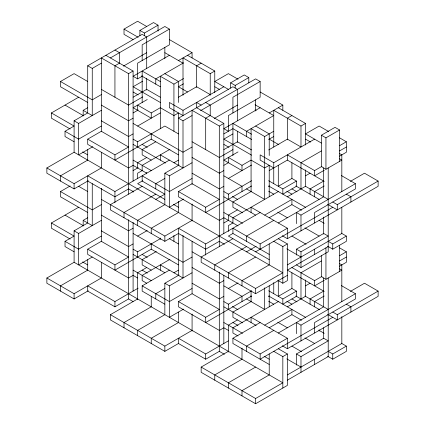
<?xml version="1.0" encoding="UTF-8"?>
<svg xmlns="http://www.w3.org/2000/svg" width="425" height="425" viewBox="0 0 425 425"><rect width="100%" height="100%" fill="white"/><g stroke="black" fill="none" stroke-linecap="round" stroke-linejoin="round"><path stroke-width="0.64" d="M133.089 39.589L124.015 34.351L124.015 29.107L137.626 21.25L146.705 26.488M139.894 35.657L139.894 30.419L153.51 22.557L158.047 25.181L158.047 31.073M87.709 102.468L60.483 86.748L60.483 81.504L74.099 73.647L87.709 81.504M88.278 180.737L74.099 188.923L46.872 173.203L46.872 167.96L74.099 152.246L74.099 120.806L87.709 112.944L87.709 65.785L142.163 34.351L146.705 36.97L146.705 68.409M139.894 30.419L144.436 33.038L158.047 25.181M87.709 65.785L92.252 68.409L101.325 63.166M110.399 57.928L164.852 26.488L169.389 29.107L169.389 44.827L137.626 63.166L137.626 78.885L133.089 76.266L169.389 55.308M169.389 29.107L142.163 44.827L142.163 60.547M119.478 63.166L114.936 65.785L114.936 97.224M123.447 66.114L146.705 52.689M70.13 128.993L51.409 118.187L51.409 112.944L78.636 97.224M146.705 173.203L133.089 165.341L128.552 167.96L87.709 144.383L87.709 139.145L114.936 154.865L128.552 147.002L101.325 131.282L101.325 57.928L128.552 73.647L133.089 71.028L133.089 181.061M101.325 94.605L92.252 99.843L60.483 81.504M83.172 115.563L83.172 110.325L87.709 107.706M137.626 78.885L142.731 75.937M142.731 81.18L133.089 86.748L160.315 102.468M178.468 60.547L192.079 52.689L192.079 57.928M74.099 141.764L65.025 136.526L65.025 131.282L74.099 126.044L51.409 112.944M74.099 120.806L78.636 123.425L101.325 110.325M183.573 62.842L155.778 78.885L155.778 84.129M133.089 97.224L146.705 89.367L160.315 97.224M142.731 96.9L128.552 105.087L101.325 89.367M201.158 63.166L196.616 65.785L196.616 87.401M101.325 126.044L78.636 139.145L65.025 131.282M147.268 99.519L133.089 107.706L151.242 118.187L151.242 112.944L137.626 105.087L137.626 110.325M160.315 128.663L160.315 76.266L173.931 84.123L183.573 78.561M87.709 139.145L101.325 131.282M133.089 112.944L138.194 109.995M183.573 83.799L178.468 86.748L187.542 91.986M133.089 118.182L128.552 120.806L101.325 105.087M183.005 95.258L183.005 57.928L210.232 73.647L214.768 71.028L214.768 92.639M92.815 146.678L78.636 154.865L78.636 123.425M151.242 112.944L160.315 107.706L173.931 115.563L178.468 112.944L178.468 165.341M178.468 97.224L196.616 86.748L210.232 94.605M137.626 126.044L160.315 112.944M87.709 160.103L60.483 175.822L60.483 181.061M133.089 133.902L128.552 136.526L101.325 120.806M183.005 110.325L183.005 115.563L169.389 107.706L169.389 102.468L183.005 110.325L223.842 86.748M230.653 88.055L230.653 82.817L244.263 74.954L248.8 77.578L248.8 82.817M137.626 147.002L137.626 141.764L164.852 126.044L178.468 133.902M230.653 82.817L235.19 85.436L248.8 77.578M87.709 212.5L60.483 196.78L60.483 191.542L70.13 185.975M46.872 167.96L74.099 183.68L101.325 167.96L101.325 152.246M178.468 154.865L151.242 139.145L114.936 160.103L114.936 154.865M237.458 120.806L237.458 89.367L232.921 86.748L178.468 118.187L183.005 120.806L192.079 115.563M200.589 110.654L255.611 78.885L260.148 81.504L260.148 97.224L228.384 115.563L228.384 131.282L223.842 128.663L260.148 107.706M155.778 141.764L142.163 149.621L142.163 154.865L151.242 160.103M260.148 81.504L232.921 97.224L232.921 112.944M146.705 157.484L137.626 162.722L137.626 167.96M214.2 118.511L237.458 105.087M133.089 170.584L138.194 167.636M169.958 149.297L142.163 165.341L142.163 170.584M70.13 239.025L51.409 228.22L51.409 222.982L78.636 207.262M142.731 170.255L137.626 173.203L137.626 178.442M192.079 184.338L192.079 110.325L219.305 126.044L223.842 123.425L223.842 233.458M114.936 202.677L114.936 191.542L169.389 160.103M192.079 147.002L183.005 152.24L133.089 123.425M101.325 204.643L92.252 209.881L60.483 191.542M142.731 180.737L137.626 183.68L164.852 199.399M173.931 162.722L178.468 160.103M223.842 133.902L232.921 128.663L251.637 139.469M83.172 225.601L83.172 220.363L87.709 217.738M142.163 186.299L110.399 204.643L110.399 209.881L164.852 241.32L178.468 233.458L205.695 249.178L219.305 241.32L224.411 244.263M137.626 225.601L137.626 220.357L164.852 204.643L164.852 173.203L179.037 165.012M232.921 133.902L223.842 139.145L251.637 155.189M269.222 112.944L282.837 105.087L282.837 110.325M88.278 290.769L74.099 298.956L46.872 283.236L46.872 277.998L74.099 262.278L74.099 230.839L87.709 222.982L87.709 175.822L114.936 191.542M164.852 178.442L155.778 183.68L155.778 188.923M164.852 173.203L169.389 175.822L192.079 162.722M74.099 251.797L65.025 246.558L65.025 241.32L74.099 236.077L51.409 222.982M74.099 230.839L78.636 233.458L101.325 220.363M223.842 149.621L237.458 141.764L251.637 149.951M155.778 194.161L124.015 212.5L124.015 217.738M232.921 149.621L219.305 157.484L192.079 141.764M291.911 115.563L287.374 118.182L287.374 139.798M155.778 199.399L164.852 194.161L142.163 181.061L142.163 175.822L169.389 191.542L192.079 178.442M238.027 151.916L223.842 160.103L241.995 170.579L241.995 165.341L228.384 157.484L228.384 162.722L223.842 165.341M251.069 191.542L251.069 128.663L264.685 136.521L273.758 131.282M101.325 236.077L78.636 249.178L65.025 241.32M178.468 191.542L192.079 183.68L219.305 199.399L205.695 207.262L178.468 191.542L178.468 196.78L219.305 220.357L223.842 217.738L238.027 225.925M268.653 139.469L273.758 136.521M87.709 249.178L101.325 241.32L128.552 257.04L114.936 264.897L87.709 249.178L87.709 254.421L128.552 277.998L133.089 275.379L137.626 277.998M223.842 170.579L219.305 173.203L192.079 157.484M273.758 147.002L273.758 110.325L300.985 126.044L305.522 123.425L305.522 145.037M133.089 228.22L128.552 230.839L101.325 215.119M183.573 199.07L169.389 207.262L169.389 175.822M241.995 165.341L251.069 160.103L264.685 167.96L269.222 165.341L269.222 196.78M268.653 149.951L287.374 139.145L300.985 147.002L300.985 126.044M92.252 257.04L78.636 264.897L78.636 233.458M228.384 178.442L251.637 165.017M137.626 236.077L147.268 230.515M223.842 186.299L219.305 188.918L192.079 173.203M87.709 270.135L60.483 285.855L60.483 291.098M133.089 243.939L128.552 246.558L101.325 230.839M273.758 167.96L260.148 160.103L260.148 154.865L273.758 162.722L314.601 139.145M339.559 158.791L341.828 160.103L325.943 169.272L321.406 166.653L321.406 135.214L335.017 127.351L339.559 129.976L339.559 161.41M223.842 191.542L228.384 194.161L251.637 180.731M269.222 170.579L287.374 160.103L287.374 154.865L314.601 170.579L321.975 166.324M321.406 135.214L325.943 137.833L339.559 129.976M137.626 257.04L137.626 251.797L160.315 238.701M101.325 199.399L164.852 236.077L192.079 220.357M251.637 185.975L205.695 212.5L205.695 207.262M46.872 277.998L74.099 293.717L101.325 277.998L101.325 262.278M178.468 264.897L151.242 249.178L114.936 270.135L114.936 264.897M251.637 191.213L232.921 202.018L232.921 207.262L242.563 212.829M321.406 150.933L300.985 162.722L300.985 188.923M156.347 251.472L142.163 259.659L142.163 264.897L151.242 270.135M268.653 186.628L269.79 185.975M339.559 145.69L346.364 141.764L346.364 152.24L339.559 156.172M237.458 209.881L228.384 215.119L228.384 220.357L223.842 222.982M268.653 180.731L282.837 188.923L282.837 194.161L296.448 186.299L296.448 181.061L291.911 178.442L278.295 186.299L278.295 165.341M339.559 150.933L346.364 147.002M146.705 267.516L137.626 272.76L137.626 299.609M278.295 191.542L232.921 217.738L232.921 222.976L228.384 225.601L228.384 231.492M282.837 188.923L296.448 181.061M305.522 175.822L310.064 173.203M169.958 259.33L142.163 275.379L142.163 280.617L146.705 283.236M324.243 170.255L314.601 175.822L314.601 170.579M205.695 255.074L205.695 243.939L260.148 212.5M287.374 196.78L305.522 186.299L328.212 199.399M133.089 301.575L128.552 298.956L114.936 306.818L87.709 291.098L87.709 285.855L114.936 301.575L138.194 288.15M164.852 304.194L142.163 291.098L142.163 285.855L169.389 270.135M192.079 257.04L183.005 262.278L133.089 233.458M269.222 254.416L232.921 233.458L228.384 236.077L269.222 259.659M264.685 215.119L291.911 199.399L291.911 204.637L269.222 217.738M323.675 181.061L310.064 188.923L310.064 194.161M173.931 272.76L178.468 270.135M232.921 238.696L201.158 257.035L201.158 262.278L255.611 293.717L287.374 275.373M324.243 185.975L314.601 191.542L314.601 196.78M224.411 354.301L219.305 351.353L205.695 359.21L178.468 343.496L164.852 351.353L110.399 319.913L110.399 314.675L137.626 298.956M137.626 335.633L137.626 330.395L164.852 314.675L164.852 283.236L179.037 275.049M273.758 220.357L246.532 236.077L246.532 241.315M164.852 288.474L155.778 293.717L155.778 298.956M164.852 283.236L169.389 285.855L192.079 272.754M278.295 222.976L323.675 196.78L323.675 167.96M350.333 181.39L364.517 173.203L378.128 181.061L378.128 186.299L287.374 238.696L282.269 235.753M246.532 246.558L214.768 264.897L214.768 270.135M296.448 223.635L296.448 212.5L300.985 215.119L355.438 183.68L355.438 188.923L314.601 212.5L314.601 222.976M246.532 251.797L256.174 246.229M232.921 233.458L232.921 228.22L260.148 243.939L287.374 228.22L287.374 238.696M192.079 288.474L169.389 301.575L142.163 285.855M255.611 251.797L332.748 207.262M332.748 202.018L337.291 204.637L378.128 181.061M178.468 301.575L192.079 293.717L219.305 309.437L205.695 317.294L178.468 301.575L178.468 306.813L219.305 330.395L223.842 327.776L228.384 330.395M255.611 257.035L228.384 272.754L228.384 277.998M223.842 280.617L219.305 283.236L192.079 267.516M273.758 241.315L282.837 246.558L287.374 243.939L287.374 280.617L282.837 283.236L277.732 280.288M183.573 309.108L169.389 317.294L169.389 285.855M228.384 288.474L238.027 282.907M296.448 249.178L323.675 233.458L328.212 236.077L300.985 251.797L296.448 249.178L296.448 255.074M223.842 296.337L219.305 298.956L192.079 283.236M287.374 264.897L341.828 233.458L341.828 207.262M223.842 301.575L228.384 304.194L251.637 290.769M192.079 251.797L255.611 288.474L282.837 272.754L74.099 152.24M328.78 246.229L287.374 270.135L324.243 291.422M328.212 241.32L332.748 243.939L346.364 236.077L346.364 241.32L332.748 249.178L327.643 246.229M110.399 314.675L164.852 346.115L192.079 330.395M251.637 296.007L205.695 322.533L205.695 317.294M296.448 264.897L300.985 267.516L328.212 251.797L328.212 167.96M251.637 301.251L232.921 312.056L232.921 317.294L242.563 322.862M321.406 260.966L300.985 272.754L300.985 298.956M268.653 296.666L269.79 296.007M339.559 255.728L346.364 251.797L346.364 262.278L339.559 266.209M237.458 319.913L228.384 325.157L228.384 352.006M268.653 290.769L282.837 298.956L282.837 304.194L296.448 296.337L296.448 291.098L291.911 288.474L278.295 296.337L278.295 279.963M339.559 260.966L346.364 257.04M278.864 301.251L232.921 327.776L232.921 333.014L238.027 335.962M282.837 298.956L296.448 291.098M305.522 285.855L310.064 283.236M291.911 267.516L314.601 280.617L321.975 276.362M324.243 280.288L314.601 285.855L314.601 280.617M321.406 255.728L321.406 276.686L325.943 279.305L341.828 270.135L339.559 268.828M178.468 343.496L178.468 338.252L205.695 353.972L228.384 340.871M269.222 364.453L232.921 343.496L232.921 338.252L260.148 322.533M287.374 306.813L305.522 296.337L305.522 279.963M264.685 325.152L291.911 309.437L291.911 314.675L269.222 327.776M323.675 291.098L310.064 298.956L310.064 304.194M278.295 348.734L287.374 353.972L287.374 385.411L255.611 403.75L201.158 372.311L201.158 367.072L228.384 351.353M324.243 296.007L314.601 301.575L314.601 306.813M273.758 330.395L246.532 346.115L246.532 351.353M278.295 333.014L323.675 306.813L323.675 277.998M350.333 291.422L364.517 283.236L378.128 291.098L378.128 296.337L287.374 348.734L282.269 345.785M296.448 333.668L296.448 322.533L300.985 325.152L355.438 293.717L355.438 298.956L314.601 322.533L314.601 333.014M232.921 338.252L260.148 353.972L287.374 338.252L287.374 348.734M332.748 317.294L260.148 359.21L260.148 353.972M332.748 312.056L337.291 314.675L378.128 291.098M255.611 367.072L228.384 382.792L228.384 388.03M273.758 351.353L282.837 356.591L287.374 353.972M296.448 353.972L323.675 338.252L328.212 340.871L300.985 356.591L296.448 353.972L296.448 365.107M287.374 374.93L341.828 343.496L341.828 316.641M201.158 367.072L255.611 398.512L282.837 382.792L74.099 262.278M287.374 380.173L328.212 356.591L328.212 277.998M328.212 351.353L332.748 353.972L346.364 346.115L346.364 351.353L332.748 359.21L327.643 356.267M169.389 39.589L192.079 52.689M238.027 79.215L228.384 73.647L214.768 81.504L228.384 89.367M260.148 91.986L282.837 105.087M328.78 131.612L319.138 126.044L305.522 133.902L321.406 143.071M339.559 137.833L346.364 141.764M187.542 55.308L214.768 71.028M278.295 107.706L305.522 123.425M124.015 29.107L138.194 37.299M164.852 52.689L183.005 63.166M255.042 104.757L273.758 115.563L246.532 131.282L246.532 136.521M339.559 153.553L341.828 154.865L341.828 191.542M214.768 86.748L219.305 89.367M255.042 109.995L256.174 110.654M305.522 139.145L310.627 142.088M164.852 73.647L178.468 81.504L178.468 102.468M255.611 126.044L269.222 133.902L269.222 155.518M341.259 175.493L355.438 183.68M114.936 50.07L119.478 52.689L119.478 63.824M205.695 102.462L210.232 105.087L210.232 115.563L205.695 118.182L205.695 149.621M269.222 139.145L278.864 144.712M160.315 81.504L142.163 71.028L142.163 102.468M201.158 105.087L196.616 102.468L196.616 107.706L223.842 123.425M251.637 134.231L232.921 123.425L232.921 155.518M105.862 55.308L133.089 71.028M141.599 75.942L160.315 86.748M287.374 160.103L324.243 181.39M346.364 194.161L350.901 196.78L350.901 202.018M133.089 91.986L138.194 94.934M223.842 144.383L228.947 147.332M295.88 185.975L319.138 199.399M327.643 204.313L337.291 209.881L337.291 204.637M291.911 188.923L297.017 191.866M286.806 191.213L291.911 194.161M268.653 185.975L305.522 207.262M268.653 191.213L273.758 194.161M291.911 204.637L301.553 210.205M319.138 220.357L324.243 223.306M341.259 233.128L346.364 236.077M223.842 175.822L241.995 186.299L241.995 191.542M246.532 188.923L264.685 199.399L264.685 136.521M277.732 212.171L287.374 217.738M304.959 227.89L319.138 236.077M339.559 247.871L346.364 251.797M83.172 110.325L92.252 115.563L92.252 68.409M133.089 139.145L137.626 141.764M142.163 144.383L147.268 147.332M232.353 196.451L237.458 199.399M287.374 228.22L251.069 207.262L251.069 212.5M65.025 105.087L83.741 115.892M133.089 144.383L165.421 163.051M223.842 196.78L255.611 215.119M291.911 236.077L306.09 244.263M339.559 263.585L341.828 264.897L341.828 301.575M278.295 238.696L287.374 243.939M133.089 160.103L151.242 170.584M223.842 212.5L242.563 223.306M286.806 248.848L300.985 257.035M341.259 285.531L355.438 293.717M82.609 151.916L87.709 154.865M173.363 204.313L178.468 207.262M346.364 304.194L350.901 306.813L350.901 312.056M133.089 191.542L128.552 188.923L114.936 196.78L87.709 181.061M304.959 296.007L328.212 309.437M205.695 243.939L178.468 228.22L178.468 275.379M295.88 296.007L319.706 309.761M327.643 314.346L337.291 319.913L337.291 314.675M291.911 298.956L297.017 301.904M286.806 301.251L291.911 304.194M78.636 186.304L87.709 191.542M169.389 238.701L178.468 243.939M268.653 296.007L305.522 317.294M268.653 301.251L273.758 304.194M291.911 314.675L301.553 320.243M319.138 330.395L324.243 333.343M341.259 343.166L346.364 346.115M250.506 296.007L251.637 296.666M223.842 285.855L241.995 296.337L241.995 301.575M246.532 298.956L264.685 309.437L264.685 287.821M277.732 322.208L287.374 327.776M304.959 337.928L314.601 343.496M83.172 220.363L92.252 225.601L92.252 183.68M133.089 249.178L137.626 251.797M142.163 254.421L147.268 257.364M232.353 306.489L238.027 309.761M287.374 338.252L251.069 317.294L251.069 322.533M65.025 215.119L83.741 225.93M133.089 254.421L164.852 272.76M223.842 306.813L256.174 325.481M291.911 346.115L301.553 351.682M142.163 270.135L147.268 273.084M232.921 322.533L238.027 325.481M133.089 270.135L151.242 280.617M223.842 322.533L242.563 333.343M286.806 358.886L300.985 367.072M264.116 356.267L269.222 359.21M82.609 261.949L87.709 264.897M339.559 245.246L339.559 271.447M332.748 243.939L332.748 249.178M332.748 353.972L332.748 359.21M325.943 137.833L325.943 169.272M325.943 247.865L325.943 279.305M323.675 217.085L323.675 234.111M323.675 327.776L323.675 338.252M319.138 329.742L319.138 331.048M314.601 249.178L314.601 254.416M314.601 359.21L314.601 364.453M305.522 169.926L305.522 186.299M300.985 215.119L300.985 230.839M300.985 251.797L300.985 267.516M300.985 325.152L300.985 340.871M300.985 356.591L300.985 372.311M291.911 162.722L291.911 178.442M291.911 272.754L291.911 288.474M282.837 246.558L282.837 283.236M282.837 356.591L282.837 388.03M273.758 162.722L273.758 183.68M273.758 282.582L273.758 293.717M269.222 243.939L269.222 264.897L241.995 280.617L241.995 285.855M269.222 285.855L269.222 306.813M269.222 353.972L269.222 374.93L241.995 390.649L241.995 395.893M260.148 243.939L260.148 249.178M255.611 99.843L255.611 110.978M255.611 288.474L255.611 293.717M255.611 398.512L255.611 403.75M251.069 291.098L251.069 301.575M241.995 348.08L241.995 359.21L214.768 374.93L214.768 380.173M237.458 131.282L237.458 142.417M235.19 85.436L235.19 88.055M228.384 194.161L228.384 199.399M228.384 304.194L228.384 309.437M223.842 275.379L223.842 343.496M219.305 126.044L219.305 246.558M219.305 272.101L219.305 351.353M210.232 73.647L210.232 95.258M205.695 353.972L205.695 359.21M192.079 203.984L192.079 221.016M192.079 241.32L192.079 293.717M192.079 314.022L192.079 331.048M183.005 120.806L183.005 167.96L160.315 154.865L160.315 160.103M183.005 235.423L183.005 277.998L160.315 264.897L160.315 270.135M178.468 201.365L178.468 212.5L151.242 228.22L151.242 233.458M178.468 312.056L178.468 322.533L151.242 338.252L151.242 343.496M173.931 84.123L173.931 131.282M173.931 235.423L173.931 241.32M164.852 47.446L164.852 58.581M164.852 236.077L164.852 241.32M164.852 346.115L164.852 351.353M160.315 238.042L160.315 239.355M151.242 133.902L151.242 139.145M151.242 243.939L151.242 249.178M151.242 296.337L151.242 306.818L124.015 322.533L124.015 327.776M146.705 78.232L146.705 90.02M146.705 172.55L146.705 173.857M144.436 33.038L144.436 35.657M133.089 190.889L133.089 192.196M133.089 222.323L133.089 291.098M128.552 73.647L128.552 194.161M128.552 219.704L128.552 298.956M114.936 301.575L114.936 306.818M101.325 188.264L101.325 241.32M87.709 149.621L87.709 160.756M87.709 259.659L87.709 270.794M74.099 183.68L74.099 188.923M74.099 293.717L74.099 298.956"/></g></svg>
